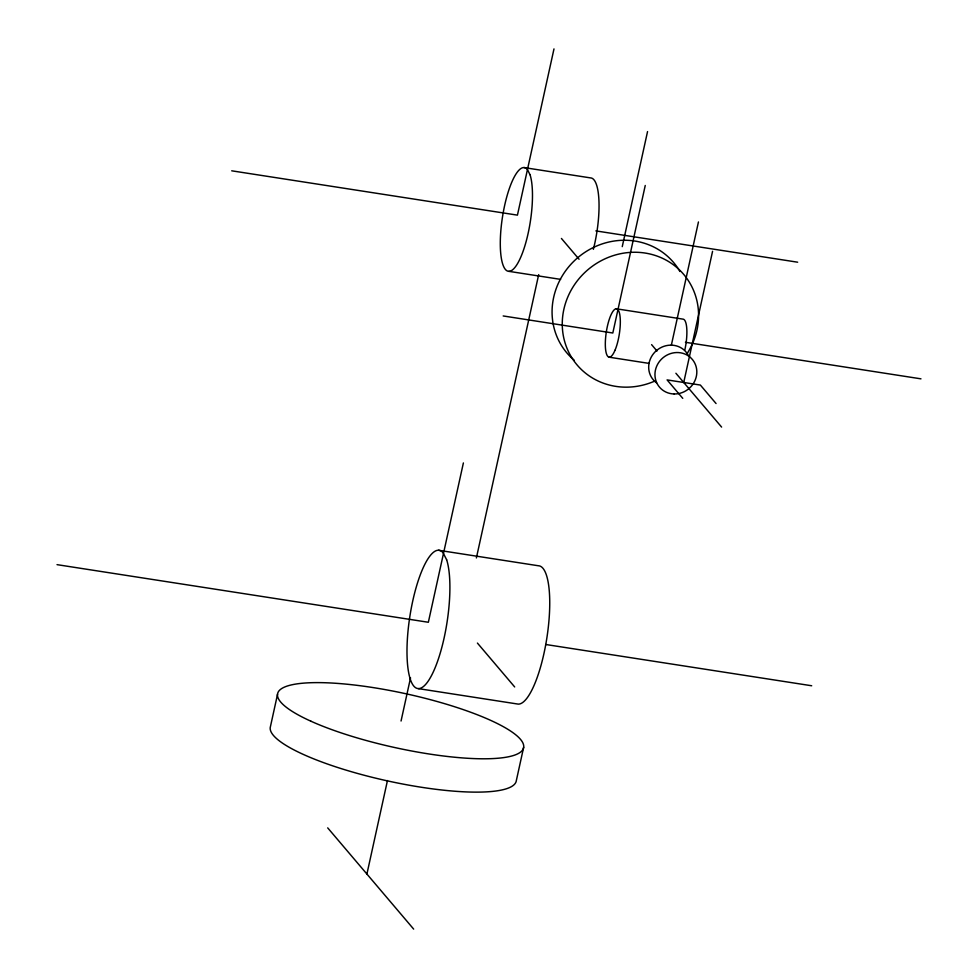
<?xml version="1.0" encoding="UTF-8"?>
<svg xmlns="http://www.w3.org/2000/svg" width="978" height="978" viewBox="0 0 978 978"><rect width="100%" height="100%" fill="white"/><g stroke="black" fill="none" stroke-linecap="round" stroke-linejoin="round"><path stroke-width="1.47" d="M277.569 694.148L270.246 727.473A125.893 27.457 12.4 0 0 389.537 781.336A125.893 27.457 12.4 0 0 516.335 780.603L523.658 747.265M366.909 874.039L387.459 780.542M401.053 721.018L410.54 677.84M553.988 48.9L517.435 215.136L231.713 170.808M463.389 462.936L428.352 622.265L57.03 564.648M476.384 557.949L538.682 274.61M622.252 246.639L647.546 131.578M645.248 185.478L612.815 333.009L503.181 315.955M671.36 345.148L698.451 221.957M683.732 382.484L712.571 251.297M523.963 167.568L590.529 177.898A52.457 14.108 -81.2 0 1 593.365 249.341M595.871 230.894L797.657 262.202M508.817 271.334L560.59 279.366M616.348 308.791L682.913 319.121A24.474 6.589 -81.2 0 1 684.869 349.794M685.431 342.288L920.97 378.841M609.282 357.214L649.221 363.413M438.547 550.272L538.389 565.761A69.939 18.814 -81.2 0 1 547.228 635.517A69.939 18.814 -81.2 0 1 518.193 704.111L418.339 688.622M545.785 644.502L811.691 685.761M716.055 403.535L700.37 385.063L667.094 379.904L682.766 398.364M561.433 238.461L579.074 259.243M651.592 344.635L656.996 351.004M675.896 373.254L721.605 427.08M477.411 643.072L514.673 686.947M327.703 827.877L413.657 929.1M574.257 360.271A69.939 65.612 -40.3 0 1 578.059 257.434A69.939 65.612 -40.3 0 1 679.93 271.505M655.199 380.882A69.939 65.612 -40.3 0 1 562.35 327.459A69.939 65.612 -40.3 0 1 648.451 253.657A69.939 65.612 -40.3 0 1 687.155 353.486M656.58 382.863A21.492 20.159 -40.3 0 1 656.629 350.454A21.492 20.159 -40.3 0 1 688.561 355.87M530.052 174.744L527.374 169.451A52.457 14.108 -81.2 0 0 501.078 228.033A52.457 14.108 -81.2 0 0 518.328 262.202A52.457 14.108 -81.2 0 0 530.052 174.744M446.665 559.832L443.095 552.778A69.939 18.814 -81.2 0 0 408.034 630.883A69.939 18.814 -81.2 0 0 431.029 676.446A69.939 18.814 -81.2 0 0 446.665 559.832M310.955 721.226A125.893 27.457 12.4 0 0 518.499 753.427A125.893 27.457 12.4 0 0 372.398 687.473A125.893 27.457 12.4 0 0 310.955 721.226M674.148 393.975A21.492 20.159 -40.3 0 0 694.832 363.254A21.492 20.159 -40.3 0 0 658.695 362.52A21.492 20.159 -40.3 0 0 674.148 393.975M615.003 350.271A24.474 6.589 -81.2 0 0 617.949 309.671A24.474 6.589 -81.2 0 0 605.504 339.073A24.474 6.589 -81.2 0 0 615.003 350.271"/></g></svg>
